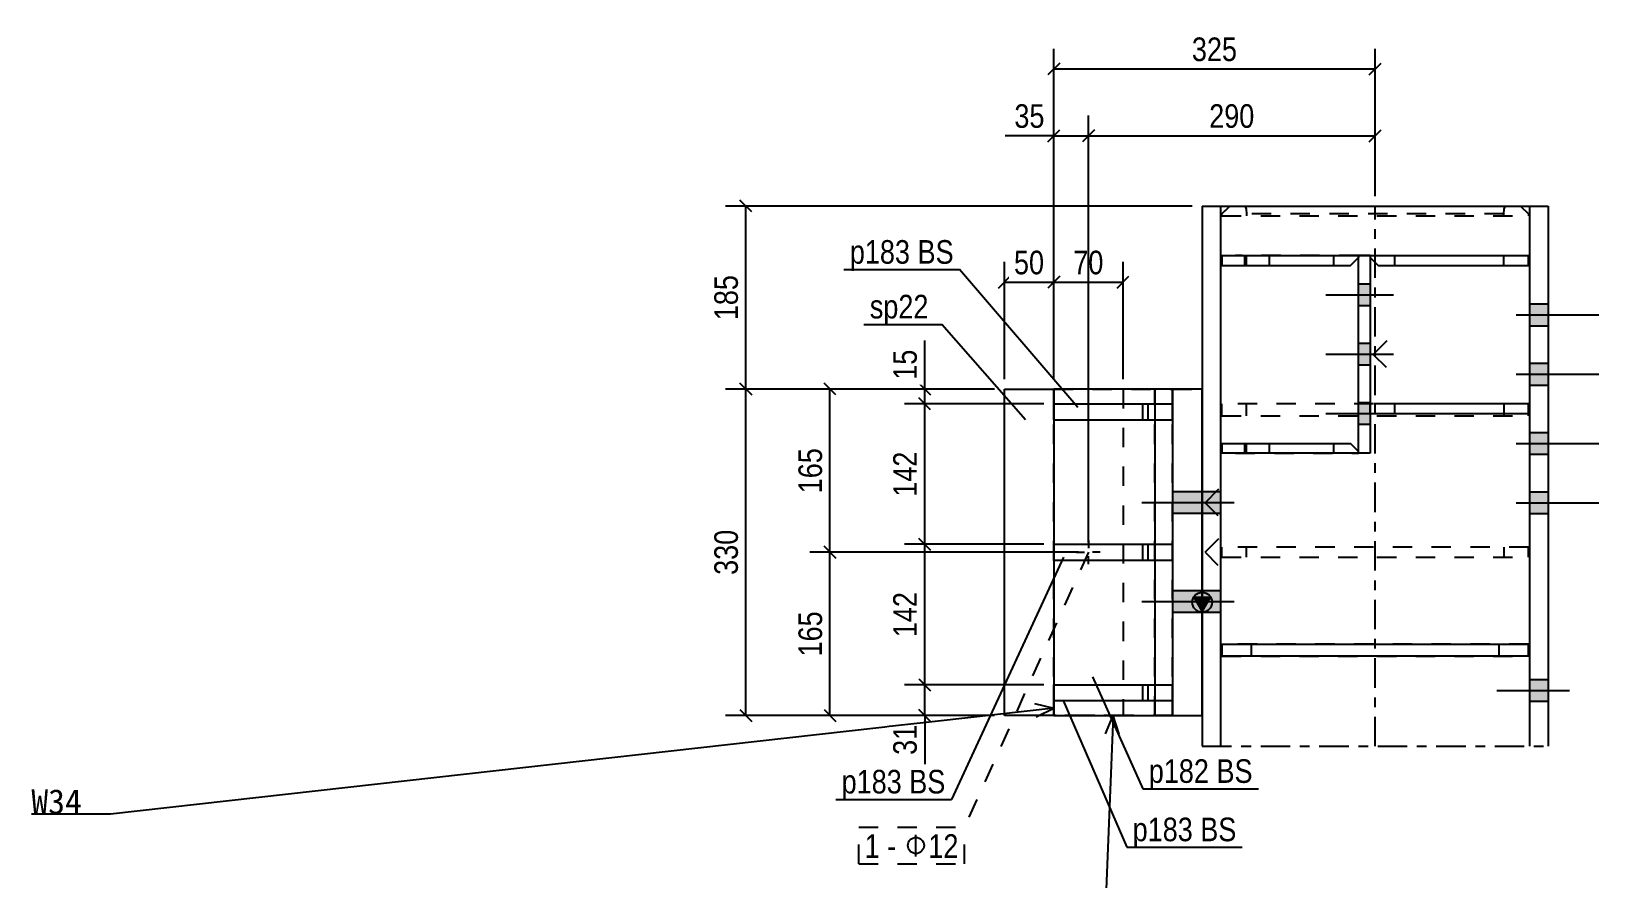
# Model space of a CAD drawing. Header units: millimetres. Extents: x -256 to 585, y -266 to 464.
# Drawn here: x 198.9 to 357.4, y -120.7 to -35 of the extents above; entities that cross this region are included whole.
import ezdxf

# ---------------------------------------------------------------- set-up
doc = ezdxf.new("R2010")
doc.units = ezdxf.units.MM
doc.linetypes.add('DXK_LINE_DOT2', pattern=[3.9198, 1.9599, -1.9599])
doc.linetypes.add('DXK_LINE_DOT3', pattern=[5.9187, 2.979, -0.9799, 0.9799, -0.9799])
doc.layers.add('WELD_LABELS', color=5, linetype='Continuous')
doc.styles.add('Arial Narrow', font='ARIALN.TTF', dxfattribs={"height": 0.2})

# ---------------------------------------------------------------- blocks, each defined once
blk = doc.blocks.new('Bolt-252070812-1784 - 1225')
at = {"linetype": 'Continuous'}
for points in [[(314.33, -81.61), (314.33, -83.81), (317.33, -83.81), (317.33, -81.61)], [(317.33, -81.61), (317.33, -83.81), (319.23, -83.81), (319.23, -81.61)], [(314.33, -91.61), (314.33, -93.81), (317.33, -93.81), (317.33, -91.61)], [(317.33, -91.61), (317.33, -93.81), (319.23, -93.81), (319.23, -91.61)]]:
    blk.add_hatch(color=3, dxfattribs=at).paths.add_polyline_path(points)
at = {"color": 3, "linetype": 'Continuous'}
for p, q in [((317.33, -81.61), (314.33, -81.61)), ((319.23, -81.61), (317.33, -81.61)), ((320.57, -82.71), (311.23, -82.71)), ((317.33, -83.81), (314.33, -83.81)), ((319.23, -83.81), (317.33, -83.81)), ((317.33, -91.61), (314.33, -91.61)), ((319.23, -91.61), (317.33, -91.61)), ((320.57, -92.71), (311.23, -92.71)), ((317.33, -93.81), (314.33, -93.81)), ((319.23, -93.81), (317.33, -93.81))]:
    blk.add_line(p, q, dxfattribs=at)
at = {"color": 3, "linetype": 'DXK_LINE_DOT2'}
for p, q in [((317.33, -81.61), (314.33, -81.61)), ((319.23, -81.61), (317.33, -81.61)), ((320.57, -82.71), (311.23, -82.71)), ((317.33, -83.81), (314.33, -83.81)), ((319.23, -83.81), (317.33, -83.81)), ((317.33, -91.61), (314.33, -91.61)), ((319.23, -91.61), (317.33, -91.61)), ((320.57, -92.71), (311.23, -92.71)), ((317.33, -93.81), (314.33, -93.81)), ((319.23, -93.81), (317.33, -93.81))]:
    blk.add_line(p, q, dxfattribs=at)
blk = doc.blocks.new('Part-252070812-1656 - 1225')
at = {"color": 7, "linetype": 'DXK_LINE_DOT2'}
for p, q in [((302.33, -104.21), (302.33, -71.21)), ((302.33, -71.21), (314.33, -71.21)), ((312.53, -104.21), (312.53, -71.21)), ((314.33, -104.21), (314.33, -71.21)), ((314.33, -104.21), (302.33, -104.21))]:
    blk.add_line(p, q, dxfattribs=at)
blk = doc.blocks.new('Bolt-252070812-1353 - 1225')
at = {"linetype": 'Continuous'}
for points in [[(350.43, -62.61), (350.43, -64.81), (352.33, -64.81), (352.33, -62.61)], [(350.43, -68.61), (350.43, -70.81), (352.33, -70.81), (352.33, -68.61)], [(350.43, -75.61), (350.43, -77.81), (352.33, -77.81), (352.33, -75.61)], [(350.43, -81.61), (350.43, -83.81), (352.33, -83.81), (352.33, -81.61)]]:
    blk.add_hatch(color=3, dxfattribs=at).paths.add_polyline_path(points)
at = {"color": 3, "linetype": 'Continuous'}
for p, q in [((350.43, -62.61), (352.33, -62.61)), ((349.09, -63.71), (357.43, -63.71)), ((350.43, -64.81), (352.33, -64.81)), ((349.09, -69.71), (357.43, -69.71)), ((350.43, -68.61), (352.33, -68.61)), ((350.43, -70.81), (352.33, -70.81)), ((350.43, -75.61), (352.33, -75.61)), ((349.09, -76.71), (357.43, -76.71)), ((350.43, -77.81), (352.33, -77.81)), ((350.43, -81.61), (352.33, -81.61)), ((349.09, -82.71), (357.43, -82.71)), ((350.43, -83.81), (352.33, -83.81))]:
    blk.add_line(p, q, dxfattribs=at)
blk = doc.blocks.new('Bolt-252070812-1273 - 1225')
at = {"linetype": 'Continuous'}
for points in [[(333.13, -60.61), (333.13, -62.81), (334.33, -62.81), (334.33, -60.61)], [(333.13, -60.61), (333.13, -62.81), (334.33, -62.81), (334.33, -60.61)], [(333.13, -66.61), (333.13, -68.81), (334.33, -68.81), (334.33, -66.61)], [(333.13, -66.61), (333.13, -68.81), (334.33, -68.81), (334.33, -66.61)], [(333.13, -72.61), (333.13, -74.81), (334.33, -74.81), (334.33, -72.61)], [(333.13, -72.61), (333.13, -74.81), (334.33, -74.81), (334.33, -72.61)]]:
    blk.add_hatch(color=3, dxfattribs=at).paths.add_polyline_path(points)
at = {"color": 3, "linetype": 'Continuous'}
for p, q in [((336.67, -61.71), (329.83, -61.71)), ((336.67, -61.71), (329.83, -61.71)), ((334.33, -60.61), (333.13, -60.61)), ((334.33, -60.61), (333.13, -60.61)), ((334.33, -62.81), (333.13, -62.81)), ((334.33, -62.81), (333.13, -62.81)), ((336.67, -67.71), (329.83, -67.71)), ((336.67, -67.71), (329.83, -67.71)), ((334.33, -66.61), (333.13, -66.61)), ((334.33, -66.61), (333.13, -66.61)), ((334.33, -68.81), (333.13, -68.81)), ((334.33, -68.81), (333.13, -68.81)), ((334.33, -72.61), (333.13, -72.61)), ((334.33, -72.61), (333.13, -72.61)), ((336.67, -73.71), (329.83, -73.71)), ((336.67, -73.71), (329.83, -73.71)), ((334.33, -74.81), (333.13, -74.81)), ((334.33, -74.81), (333.13, -74.81))]:
    blk.add_line(p, q, dxfattribs=at)
blk = doc.blocks.new('Bolt-252070812-1318 - 1225')
at = {"linetype": 'Continuous'}
blk.add_hatch(color=3, dxfattribs=at).paths.add_polyline_path([(350.43, -100.61), (350.43, -102.81), (352.33, -102.81), (352.33, -100.61)])
at = {"color": 3, "linetype": 'Continuous'}
for p, q in [((352.33, -100.61), (350.43, -100.61)), ((354.47, -101.71), (347.13, -101.71)), ((352.33, -102.81), (350.43, -102.81))]:
    blk.add_line(p, q, dxfattribs=at)
blk = doc.blocks.new('Bolt-252070812-1323 - 1225')
at = {"linetype": 'Continuous'}
blk.add_hatch(color=3, dxfattribs=at).paths.add_polyline_path([(350.43, -100.61), (350.43, -102.81), (352.33, -102.81), (352.33, -100.61)])
at = {"color": 3, "linetype": 'Continuous'}
for p, q in [((352.33, -100.61), (350.43, -100.61)), ((354.47, -101.71), (347.13, -101.71)), ((352.33, -102.81), (350.43, -102.81))]:
    blk.add_line(p, q, dxfattribs=at)
blk = doc.blocks.new('Bolt-252070812-1348 - 1225')
at = {"linetype": 'Continuous'}
for points in [[(350.43, -62.61), (350.43, -64.81), (352.33, -64.81), (352.33, -62.61)], [(350.43, -68.61), (350.43, -70.81), (352.33, -70.81), (352.33, -68.61)], [(350.43, -75.61), (350.43, -77.81), (352.33, -77.81), (352.33, -75.61)], [(350.43, -81.61), (350.43, -83.81), (352.33, -83.81), (352.33, -81.61)]]:
    blk.add_hatch(color=3, dxfattribs=at).paths.add_polyline_path(points)
at = {"color": 3, "linetype": 'Continuous'}
for p, q in [((350.43, -62.61), (352.33, -62.61)), ((349.09, -63.71), (357.43, -63.71)), ((350.43, -64.81), (352.33, -64.81)), ((349.09, -69.71), (357.43, -69.71)), ((350.43, -68.61), (352.33, -68.61)), ((350.43, -70.81), (352.33, -70.81)), ((350.43, -75.61), (352.33, -75.61)), ((349.09, -76.71), (357.43, -76.71)), ((350.43, -77.81), (352.33, -77.81)), ((350.43, -81.61), (352.33, -81.61)), ((349.09, -82.71), (357.43, -82.71)), ((350.43, -83.81), (352.33, -83.81))]:
    blk.add_line(p, q, dxfattribs=at)
blk = doc.blocks.new('Part-252070812-1557 - 1225')
at = {"color": 7, "linetype": 'DXK_LINE_DOT2'}
for p, q in [((319.33, -98.21), (319.33, -97.01)), ((319.33, -98.21), (319.33, -97.01)), ((319.33, -97.01), (319.33, -97.01)), ((350.33, -97.01), (319.33, -97.01)), ((319.33, -98.21), (319.33, -98.21)), ((319.33, -98.21), (350.33, -98.21)), ((322.33, -98.21), (322.33, -97.01)), ((347.33, -97.01), (347.33, -98.21)), ((350.33, -98.21), (350.33, -97.01))]:
    blk.add_line(p, q, dxfattribs=at)
blk = doc.blocks.new('Part-252070812-1380 - 1225')
at = {"color": 7, "linetype": 'DXK_LINE_DOT2'}
for p, q in [((319.33, -88.21), (319.33, -87.21)), ((319.33, -88.21), (319.33, -87.21)), ((319.33, -87.21), (319.33, -87.21)), ((350.33, -87.21), (319.33, -87.21)), ((319.33, -88.21), (319.33, -88.21)), ((319.33, -88.21), (350.33, -88.21)), ((321.83, -88.21), (321.83, -87.21)), ((347.83, -87.21), (347.83, -88.21)), ((350.33, -88.21), (350.33, -87.21))]:
    blk.add_line(p, q, dxfattribs=at)
blk = doc.blocks.new('Part-252070812-1375 - 1225')
at = {"color": 2, "linetype": 'Continuous'}
for p, q in [((319.33, -97.01), (319.33, -97.01)), ((319.33, -97.01), (350.33, -97.01)), ((319.33, -97.01), (319.33, -98.21)), ((319.33, -98.21), (319.33, -98.21)), ((350.33, -98.21), (319.33, -98.21)), ((350.33, -97.01), (350.33, -98.21))]:
    blk.add_line(p, q, dxfattribs=at)
at = {"color": 7, "linetype": 'DXK_LINE_DOT2'}
for p, q in [((319.33, -98.21), (319.33, -97.01)), ((322.33, -98.21), (322.33, -97.01)), ((347.33, -97.01), (347.33, -98.21))]:
    blk.add_line(p, q, dxfattribs=at)
blk = doc.blocks.new('Part-252070812-1579 - 1225')
at = {"color": 7, "linetype": 'DXK_LINE_DOT2'}
for p, q in [((319.33, -53.51), (320.13, -52.71)), ((319.81, -53.02), (319.33, -53.51)), ((319.33, -53.71), (319.33, -53.51)), ((319.33, -53.71), (319.33, -53.51)), ((319.33, -53.51), (319.33, -53.51)), ((319.33, -53.71), (319.33, -53.71)), ((319.33, -53.71), (350.33, -53.71)), ((320.13, -52.71), (349.53, -52.71)), ((321.68, -52.71), (321.78, -53.02)), ((321.78, -53.02), (321.83, -53.51)), ((347.83, -53.51), (321.83, -53.51)), ((321.83, -53.51), (321.83, -53.71)), ((347.83, -53.51), (347.87, -53.02)), ((347.83, -53.71), (347.83, -53.51)), ((347.87, -53.02), (347.97, -52.71)), ((349.53, -52.71), (350.33, -53.51)), ((350.33, -53.51), (350.33, -53.71))]:
    blk.add_line(p, q, dxfattribs=at)
blk = doc.blocks.new('Part-252070812-1712 - 1225')
at = {"linetype": 'Continuous'}
blk.add_hatch(color=2, dxfattribs=at).paths.add_polyline_path([(317.33, -93.67), (316.53, -92.27), (318.13, -92.27)])
at = {"color": 2, "linetype": 'Continuous'}
for p, q in [((317.33, -52.71), (352.33, -52.71)), ((317.33, -52.71), (317.33, -107.33)), ((319.23, -107.33), (319.23, -52.71)), ((350.43, -52.71), (350.43, -107.33)), ((352.33, -52.71), (352.33, -107.33)), ((317.33, -93.67), (316.53, -92.27)), ((316.53, -92.27), (318.13, -92.27)), ((318.13, -92.27), (317.33, -93.67))]:
    blk.add_line(p, q, dxfattribs=at)
at = {"color": 7, "linetype": 'DXK_LINE_DOT3'}
blk.add_line((334.83, -107.33), (334.83, -52.71), dxfattribs=at)
at = {"color": 2, "linetype": 'Continuous'}
blk.add_circle((317.33, -92.77), 1, dxfattribs=at)
blk = doc.blocks.new('Part-252070812-1584 - 1225')
at = {"color": 2, "linetype": 'Continuous'}
for p, q in [((319.32, -76.71), (332.33, -76.71)), ((319.32, -76.71), (319.32, -77.71)), ((321.63, -77.71), (321.63, -76.71)), ((324.13, -77.71), (324.13, -76.71)), ((333.13, -77.51), (332.33, -76.71)), ((332.33, -76.71), (332.33, -76.71)), ((333.13, -77.71), (333.13, -77.51)), ((333.13, -77.71), (319.32, -77.71)), ((333.13, -77.71), (333.13, -77.71))]:
    blk.add_line(p, q, dxfattribs=at)
at = {"color": 7, "linetype": 'DXK_LINE_DOT2'}
for p, q in [((321.63, -76.71), (332.33, -76.71)), ((321.82, -77.71), (321.82, -76.71)), ((324.13, -77.71), (324.13, -76.71)), ((330.63, -77.71), (330.63, -76.71)), ((332.64, -77.02), (332.33, -76.71)), ((333.13, -77.51), (332.64, -77.02)), ((333.13, -77.71), (333.13, -77.51)), ((333.13, -77.51), (333.13, -77.51)), ((320.71, -77.71), (333.13, -77.71))]:
    blk.add_line(p, q, dxfattribs=at)
blk = doc.blocks.new('Part-252070812-1606 - 1225')
at = {"color": 7, "linetype": 'DXK_LINE_DOT2'}
for p, q in [((334.33, -72.71), (334.33, -72.71)), ((336.67, -72.71), (334.33, -72.71)), ((334.33, -73.71), (334.33, -72.71)), ((334.33, -72.71), (334.33, -73.71)), ((336.83, -73.71), (336.83, -72.71)), ((347.83, -72.71), (347.83, -73.71)), ((334.33, -73.71), (334.33, -73.71)), ((336.67, -73.71), (334.33, -73.71))]:
    blk.add_line(p, q, dxfattribs=at)
at = {"color": 2, "linetype": 'Continuous'}
for p, q in [((350.33, -72.71), (336.67, -72.71)), ((350.33, -72.71), (350.33, -73.71)), ((350.33, -73.71), (336.67, -73.71))]:
    blk.add_line(p, q, dxfattribs=at)
blk = doc.blocks.new('Part-252070812-1611 - 1225')
at = {"color": 2, "linetype": 'Continuous'}
for p, q in [((334.33, -57.71), (333.13, -57.71)), ((333.13, -57.71), (333.13, -57.71)), ((333.13, -77.71), (333.13, -57.71)), ((334.33, -57.71), (334.33, -57.71)), ((334.33, -57.71), (334.33, -77.71)), ((334.63, -67.71), (336.03, -66.31)), ((334.63, -67.71), (335.93, -69.01)), ((334.33, -77.71), (333.13, -77.71))]:
    blk.add_line(p, q, dxfattribs=at)
at = {"color": 7, "linetype": 'DXK_LINE_DOT2'}
for p, q in [((333.13, -57.71), (334.33, -57.71)), ((334.33, -77.71), (333.13, -77.71))]:
    blk.add_line(p, q, dxfattribs=at)
blk = doc.blocks.new('Part-252070812-1612 - 1225')
at = {"color": 2, "linetype": 'Continuous'}
for p, q in [((314.33, -71.21), (314.33, -104.21)), ((317.33, -71.21), (314.33, -71.21)), ((317.33, -104.21), (317.33, -71.21)), ((317.63, -82.71), (319.03, -81.31)), ((317.63, -82.71), (318.93, -84.01)), ((317.63, -87.71), (319.03, -86.31)), ((317.63, -87.71), (318.93, -89.01)), ((314.33, -104.21), (317.33, -104.21))]:
    blk.add_line(p, q, dxfattribs=at)
at = {"color": 7, "linetype": 'DXK_LINE_DOT2'}
for p, q in [((314.33, -71.21), (317.33, -71.21)), ((314.33, -104.21), (317.33, -104.21))]:
    blk.add_line(p, q, dxfattribs=at)
blk = doc.blocks.new('Part-252070812-1698 - 1225')
at = {"color": 7, "linetype": 'DXK_LINE_DOT2'}
for p, q in [((302.33, -102.71), (302.33, -101.11)), ((302.33, -101.11), (314.33, -101.11)), ((311.33, -102.71), (311.33, -101.11)), ((311.83, -101.11), (311.83, -102.71)), ((314.33, -102.71), (314.33, -101.11)), ((302.33, -102.71), (314.33, -102.71))]:
    blk.add_line(p, q, dxfattribs=at)
blk = doc.blocks.new('Part-252070812-1634 - 1225')
at = {"color": 2, "linetype": 'Continuous'}
for p, q in [((297.33, -71.21), (302.33, -71.21)), ((297.33, -104.21), (297.33, -71.21)), ((302.33, -104.21), (297.33, -104.21))]:
    blk.add_line(p, q, dxfattribs=at)
at = {"color": 7, "linetype": 'DXK_LINE_DOT2'}
for p, q in [((302.33, -71.21), (309.33, -71.21)), ((309.33, -71.21), (309.33, -104.21)), ((309.33, -104.21), (302.33, -104.21))]:
    blk.add_line(p, q, dxfattribs=at)
blk = doc.blocks.new('Bolt-252070812-1789 - 1225')
at = {"color": 3, "linetype": 'Continuous'}
for p, q in [((317.33, -81.61), (314.33, -81.61)), ((319.23, -81.61), (317.33, -81.61)), ((320.5, -82.71), (311.23, -82.71)), ((317.33, -83.81), (314.33, -83.81)), ((319.23, -83.81), (317.33, -83.81))]:
    blk.add_line(p, q, dxfattribs=at)
at = {"color": 3, "linetype": 'DXK_LINE_DOT2'}
for p, q in [((317.33, -81.61), (314.33, -81.61)), ((319.23, -81.61), (317.33, -81.61)), ((320.5, -82.71), (311.23, -82.71)), ((317.33, -83.81), (314.33, -83.81)), ((319.23, -83.81), (317.33, -83.81))]:
    blk.add_line(p, q, dxfattribs=at)
blk = doc.blocks.new('Part-252070812-1661 - 1225')
at = {"color": 2, "linetype": 'Continuous'}
for p, q in [((314.33, -71.21), (302.33, -71.21)), ((302.33, -71.21), (302.33, -72.71)), ((312.53, -71.21), (312.53, -72.71)), ((302.33, -74.31), (302.33, -86.91)), ((312.53, -74.31), (312.53, -86.91)), ((302.33, -88.51), (302.33, -101.11)), ((312.53, -88.51), (312.53, -101.11)), ((302.33, -102.71), (302.33, -104.21)), ((312.53, -102.71), (312.53, -104.21)), ((302.33, -104.21), (314.33, -104.21))]:
    blk.add_line(p, q, dxfattribs=at)
at = {"color": 7, "linetype": 'DXK_LINE_DOT2'}
for p, q in [((314.33, -104.21), (314.33, -71.21)), ((302.33, -72.71), (302.33, -74.31)), ((312.53, -72.71), (312.53, -74.31)), ((302.33, -86.91), (302.33, -88.51)), ((312.53, -86.91), (312.53, -88.51)), ((302.33, -101.11), (302.33, -102.71)), ((312.53, -101.11), (312.53, -102.71))]:
    blk.add_line(p, q, dxfattribs=at)
blk = doc.blocks.new('Part-252070812-1683 - 1225')
at = {"color": 2, "linetype": 'Continuous'}
for p, q in [((302.33, -72.71), (314.33, -72.71)), ((302.33, -72.71), (302.33, -74.31)), ((311.83, -72.71), (311.83, -74.31)), ((302.33, -74.31), (314.33, -74.31))]:
    blk.add_line(p, q, dxfattribs=at)
at = {"color": 7, "linetype": 'DXK_LINE_DOT2'}
for p, q in [((311.33, -74.31), (311.33, -72.71)), ((314.33, -72.71), (314.33, -74.31))]:
    blk.add_line(p, q, dxfattribs=at)
blk = doc.blocks.new('Part-252070812-1688 - 1225')
at = {"color": 7, "linetype": 'DXK_LINE_DOT2'}
for p, q in [((302.33, -74.31), (302.33, -72.71)), ((302.33, -72.71), (314.33, -72.71)), ((311.33, -74.31), (311.33, -72.71)), ((311.83, -72.71), (311.83, -74.31)), ((314.33, -74.31), (314.33, -72.71)), ((302.33, -74.31), (314.33, -74.31))]:
    blk.add_line(p, q, dxfattribs=at)
blk = doc.blocks.new('Part-252070812-1693 - 1225')
at = {"color": 2, "linetype": 'Continuous'}
for p, q in [((302.33, -101.11), (314.33, -101.11)), ((302.33, -101.11), (302.33, -102.71)), ((311.83, -101.11), (311.83, -102.71)), ((302.33, -102.71), (314.33, -102.71))]:
    blk.add_line(p, q, dxfattribs=at)
at = {"color": 7, "linetype": 'DXK_LINE_DOT2'}
for p, q in [((311.33, -102.71), (311.33, -101.11)), ((314.33, -101.11), (314.33, -102.71))]:
    blk.add_line(p, q, dxfattribs=at)
blk = doc.blocks.new('Part-252070812-1699 - 1225')
at = {"color": 2, "linetype": 'Continuous'}
for p, q in [((334.33, -57.71), (350.33, -57.71)), ((334.33, -57.91), (335.13, -58.71)), ((350.33, -58.71), (350.33, -57.71)), ((335.13, -58.71), (350.33, -58.71))]:
    blk.add_line(p, q, dxfattribs=at)
at = {"color": 7, "linetype": 'DXK_LINE_DOT2'}
for p, q in [((334.33, -57.71), (334.33, -57.91)), ((334.33, -57.71), (334.33, -57.91)), ((334.33, -57.71), (334.33, -57.71)), ((334.33, -57.71), (334.33, -57.71)), ((334.33, -57.91), (334.33, -57.91)), ((334.81, -58.4), (334.33, -57.91)), ((336.83, -58.71), (336.83, -57.71)), ((347.83, -58.71), (347.83, -57.71)), ((335.13, -58.71), (335.28, -58.71))]:
    blk.add_line(p, q, dxfattribs=at)
blk = doc.blocks.new('Part-252070812-1700 - 1225')
at = {"color": 7, "linetype": 'DXK_LINE_DOT2'}
for p, q in [((319.33, -73.91), (319.33, -72.71)), ((319.33, -73.91), (319.33, -72.71)), ((319.33, -72.71), (319.33, -72.71)), ((350.33, -72.71), (319.33, -72.71)), ((321.83, -73.91), (321.83, -72.71)), ((347.83, -72.71), (347.83, -73.91)), ((350.33, -73.91), (350.33, -72.71)), ((319.33, -73.91), (319.33, -73.91)), ((319.33, -73.91), (350.33, -73.91))]:
    blk.add_line(p, q, dxfattribs=at)
blk = doc.blocks.new('Part-252070812-1701 - 1225')
at = {"color": 2, "linetype": 'Continuous'}
for p, q in [((319.32, -57.71), (333.13, -57.71)), ((319.32, -57.71), (319.32, -58.71)), ((321.63, -58.71), (321.63, -57.71)), ((324.13, -58.71), (324.13, -57.71)), ((332.33, -58.71), (333.13, -57.91)), ((333.13, -57.71), (333.13, -57.91)), ((333.13, -57.71), (333.13, -57.71)), ((333.13, -57.91), (333.13, -57.91)), ((319.32, -58.71), (332.33, -58.71)), ((324.13, -58.71), (324.13, -58.71)), ((332.33, -58.71), (332.33, -58.71))]:
    blk.add_line(p, q, dxfattribs=at)
at = {"color": 7, "linetype": 'DXK_LINE_DOT2'}
for p, q in [((333.13, -57.71), (320.71, -57.71)), ((321.82, -58.71), (321.82, -57.71)), ((324.13, -58.71), (324.13, -57.71)), ((330.63, -58.71), (330.63, -57.71)), ((332.33, -58.71), (333.13, -57.91)), ((333.13, -57.91), (333.13, -57.71)), ((320.71, -58.71), (332.33, -58.71))]:
    blk.add_line(p, q, dxfattribs=at)
blk = doc.blocks.new('Part-252070812-1706 - 1225')
at = {"color": 2, "linetype": 'Continuous'}
for p, q in [((302.33, -86.91), (314.33, -86.91)), ((302.33, -86.91), (302.33, -88.51)), ((311.83, -86.91), (311.83, -88.51)), ((302.33, -88.51), (314.33, -88.51))]:
    blk.add_line(p, q, dxfattribs=at)
at = {"color": 7, "linetype": 'DXK_LINE_DOT2'}
for p, q in [((311.33, -88.51), (311.33, -86.91)), ((314.33, -86.91), (314.33, -88.51))]:
    blk.add_line(p, q, dxfattribs=at)
blk = doc.blocks.new('Bolt-252070812-1824 - 1225')
at = {"color": 3, "linetype": 'Continuous'}
for p, q in [((305.83, -86.51), (305.83, -87.31)), ((304.63, -87.71), (305.42, -87.71)), ((305.83, -88.91), (305.83, -88.11)), ((307.03, -87.71), (306.23, -87.71))]:
    blk.add_line(p, q, dxfattribs=at)
blk = doc.blocks.new('Part-252070812-1711 - 1225')
at = {"color": 7, "linetype": 'DXK_LINE_DOT2'}
for p, q in [((302.33, -88.51), (302.33, -86.91)), ((302.33, -86.91), (314.33, -86.91)), ((311.33, -88.51), (311.33, -86.91)), ((311.83, -86.91), (311.83, -88.51)), ((314.33, -88.51), (314.33, -86.91)), ((302.33, -88.51), (314.33, -88.51))]:
    blk.add_line(p, q, dxfattribs=at)
blk = doc.blocks.new('Line-252070812-2005 - 1225')
at = {"color": 4, "linetype": 'DXK_LINE_DOT3'}
blk.add_line((317.33, -107.33), (352.33, -107.33), dxfattribs=at)
blk = doc.blocks.new('StraightDimension-252070812-1964 - 1225')
at = {"color": 7, "linetype": 'Continuous'}
for p, q in [((301.33, -72.71), (287.22, -72.71)), ((289.87, -73.31), (288.67, -72.11)), ((289.27, -86.91), (289.27, -72.71)), ((301.33, -86.91), (287.22, -86.91)), ((288.67, -86.31), (289.87, -87.51))]:
    blk.add_line(p, q, dxfattribs=at)
at = {"color": 0}
blk.add_wipeout([(288.97, -77.03), (285.47, -77.03), (285.47, -82.6), (288.97, -82.6)], dxfattribs=at)
at = {"color": 4, "style": 'Arial Narrow'}
blk.add_text('142', height=2.386, rotation=90.0002, dxfattribs=at).set_placement((288.47, -82.1))
blk = doc.blocks.new('StraightDimension-252070812-1997 - 1225')
at = {"color": 7, "linetype": 'Continuous'}
for p, q in [((271.78, -53.31), (270.58, -52.11)), ((316.33, -52.71), (269.13, -52.71)), ((271.18, -71.21), (271.18, -52.71)), ((296.33, -71.21), (269.13, -71.21)), ((270.58, -70.61), (271.78, -71.81))]:
    blk.add_line(p, q, dxfattribs=at)
at = {"color": 0}
blk.add_wipeout([(270.88, -59.18), (267.38, -59.18), (267.38, -64.75), (270.88, -64.75)], dxfattribs=at)
at = {"color": 4, "style": 'Arial Narrow'}
blk.add_text('185', height=2.386, rotation=90.0002, dxfattribs=at).set_placement((270.38, -64.25))
blk = doc.blocks.new('StraightDimension-252070812-1892 - 1225')
at = {"color": 7, "linetype": 'Continuous'}
for p, q in [((302.33, -70.21), (302.33, -58.36)), ((309.33, -70.21), (309.33, -58.36)), ((302.93, -59.81), (301.73, -61.01)), ((308.73, -61.01), (309.93, -59.81)), ((302.33, -60.41), (309.33, -60.41))]:
    blk.add_line(p, q, dxfattribs=at)
at = {"color": 0}
blk.add_wipeout([(307.85, -60.11), (307.85, -56.61), (303.8, -56.61), (303.8, -60.11)], dxfattribs=at)
at = {"color": 4, "style": 'Arial Narrow'}
blk.add_text('70', height=2.386, dxfattribs=at).set_placement((304.3, -59.61))
blk = doc.blocks.new('StraightDimension-252070812-1950 - 1225')
at = {"color": 7, "linetype": 'Continuous'}
for p, q in [((301.33, -86.91), (287.22, -86.91)), ((289.87, -87.51), (288.67, -86.31)), ((289.27, -101.11), (289.27, -86.91)), ((301.33, -101.11), (287.22, -101.11)), ((288.67, -100.51), (289.87, -101.71))]:
    blk.add_line(p, q, dxfattribs=at)
at = {"color": 0}
blk.add_wipeout([(288.97, -91.23), (285.47, -91.23), (285.47, -96.8), (288.97, -96.8)], dxfattribs=at)
at = {"color": 4, "style": 'Arial Narrow'}
blk.add_text('142', height=2.386, rotation=90.0002, dxfattribs=at).set_placement((288.47, -96.3))
blk = doc.blocks.new('StraightDimension-252070812-1905 - 1225')
at = {"color": 7, "linetype": 'Continuous'}
for p, q in [((280.29, -88.31), (279.09, -87.11)), ((304.83, -87.71), (277.64, -87.71)), ((279.69, -104.21), (279.69, -87.71)), ((296.33, -104.21), (277.64, -104.21)), ((279.09, -103.61), (280.29, -104.81))]:
    blk.add_line(p, q, dxfattribs=at)
at = {"color": 0}
blk.add_wipeout([(279.39, -93.18), (275.89, -93.18), (275.89, -98.75), (279.39, -98.75)], dxfattribs=at)
at = {"color": 4, "style": 'Arial Narrow'}
blk.add_text('165', height=2.386, rotation=90.0002, dxfattribs=at).set_placement((278.89, -98.25))
blk = doc.blocks.new('StraightDimension-252070812-1978 - 1225')
at = {"color": 7, "linetype": 'Continuous'}
for p, q in [((296.33, -71.21), (287.22, -71.21)), ((288.67, -70.61), (289.87, -71.81)), ((289.27, -72.71), (289.27, -71.21)), ((301.33, -72.71), (287.22, -72.71)), ((289.87, -73.31), (288.67, -72.11))]:
    blk.add_line(p, q, dxfattribs=at)
at = {"color": 0}
blk.add_wipeout([(288.97, -66.73), (285.47, -66.73), (285.47, -70.77), (288.97, -70.77)], dxfattribs=at)
at = {"color": 7, "linetype": 'Continuous'}
blk.add_line((289.27, -71.21), (289.27, -66.29), dxfattribs=at)
blk.add_line((289.27, -71.21), (289.27, -66.29), dxfattribs=at)
at = {"color": 4, "style": 'Arial Narrow'}
blk.add_text('15', height=2.386, rotation=90.0002, dxfattribs=at).set_placement((288.47, -70.27))
blk = doc.blocks.new('StraightDimension-252070812-1850 - 1225')
at = {"color": 7, "linetype": 'Continuous'}
for p, q in [((302.33, -70.21), (302.33, -43.55)), ((305.83, -86.71), (305.83, -43.55)), ((301.73, -46.2), (302.93, -45)), ((302.33, -45.6), (305.83, -45.6)), ((306.43, -45), (305.23, -46.2))]:
    blk.add_line(p, q, dxfattribs=at)
at = {"color": 0}
blk.add_wipeout([(301.89, -45.3), (301.89, -41.8), (297.84, -41.8), (297.84, -45.3)], dxfattribs=at)
at = {"color": 7, "linetype": 'Continuous'}
blk.add_line((302.33, -45.6), (297.4, -45.6), dxfattribs=at)
blk.add_line((302.33, -45.6), (297.4, -45.6), dxfattribs=at)
at = {"color": 4, "style": 'Arial Narrow'}
blk.add_text('35', height=2.386, dxfattribs=at).set_placement((298.34, -44.8))
blk = doc.blocks.new('StraightDimension-252070812-1872 - 1225')
at = {"color": 7, "linetype": 'Continuous'}
for p, q in [((305.83, -86.71), (305.83, -43.55)), ((334.83, -51.71), (334.83, -43.55)), ((306.43, -45), (305.23, -46.2)), ((305.83, -45.6), (334.83, -45.6)), ((334.23, -46.2), (335.43, -45))]:
    blk.add_line(p, q, dxfattribs=at)
at = {"color": 0}
blk.add_wipeout([(323.11, -45.3), (323.11, -41.8), (317.54, -41.8), (317.54, -45.3)], dxfattribs=at)
at = {"color": 4, "style": 'Arial Narrow'}
blk.add_text('290', height=2.386, dxfattribs=at).set_placement((318.04, -44.8))
blk = doc.blocks.new('StraightDimension-252070812-1887 - 1225')
at = {"color": 7, "linetype": 'Continuous'}
for p, q in [((297.33, -70.21), (297.33, -58.36)), ((302.33, -70.21), (302.33, -58.36)), ((296.73, -61.01), (297.93, -59.81)), ((302.93, -59.81), (301.73, -61.01)), ((297.33, -60.41), (302.33, -60.41))]:
    blk.add_line(p, q, dxfattribs=at)
at = {"color": 0}
blk.add_wipeout([(301.85, -60.11), (301.85, -56.61), (297.8, -56.61), (297.8, -60.11)], dxfattribs=at)
at = {"color": 4, "style": 'Arial Narrow'}
blk.add_text('50', height=2.386, dxfattribs=at).set_placement((298.3, -59.61))
blk = doc.blocks.new('StraightDimension-252070812-1898 - 1225')
at = {"color": 7, "linetype": 'Continuous'}
for p, q in [((302.33, -70.21), (302.33, -36.8)), ((334.83, -51.71), (334.83, -36.8)), ((302.93, -38.25), (301.73, -39.45)), ((302.33, -38.85), (334.83, -38.85)), ((334.23, -39.45), (335.43, -38.25))]:
    blk.add_line(p, q, dxfattribs=at)
at = {"color": 0}
blk.add_wipeout([(321.36, -38.55), (321.36, -35.05), (315.79, -35.05), (315.79, -38.55)], dxfattribs=at)
at = {"color": 4, "style": 'Arial Narrow'}
blk.add_text('325', height=2.386, dxfattribs=at).set_placement((316.29, -38.05))
blk = doc.blocks.new('StraightDimension-252070812-1921 - 1225')
at = {"color": 7, "linetype": 'Continuous'}
for p, q in [((296.33, -71.21), (277.64, -71.21)), ((280.29, -71.81), (279.09, -70.61)), ((279.69, -87.71), (279.69, -71.21)), ((279.09, -87.11), (280.29, -88.31)), ((304.83, -87.71), (277.64, -87.71))]:
    blk.add_line(p, q, dxfattribs=at)
at = {"color": 0}
blk.add_wipeout([(279.39, -76.68), (275.89, -76.68), (275.89, -82.25), (279.39, -82.25)], dxfattribs=at)
at = {"color": 4, "style": 'Arial Narrow'}
blk.add_text('165', height=2.386, rotation=90.0002, dxfattribs=at).set_placement((278.89, -81.75))
blk = doc.blocks.new('StraightDimension-252070812-1935 - 1225')
at = {"color": 7, "linetype": 'Continuous'}
for p, q in [((301.33, -101.11), (287.22, -101.11)), ((288.67, -100.51), (289.87, -101.71)), ((289.27, -104.21), (289.27, -101.11)), ((296.33, -104.21), (287.22, -104.21)), ((289.87, -104.81), (288.67, -103.61))]:
    blk.add_line(p, q, dxfattribs=at)
at = {"color": 0}
blk.add_wipeout([(288.97, -104.65), (285.47, -104.65), (285.47, -108.7), (288.97, -108.7)], dxfattribs=at)
at = {"color": 7, "linetype": 'Continuous'}
blk.add_line((289.27, -104.21), (289.27, -109.13), dxfattribs=at)
blk.add_line((289.27, -104.21), (289.27, -109.13), dxfattribs=at)
at = {"color": 4, "style": 'Arial Narrow'}
blk.add_text('31', height=2.386, rotation=90.0002, dxfattribs=at).set_placement((288.47, -108.2))
blk = doc.blocks.new('StraightDimension-252070812-1988 - 1225')
at = {"color": 7, "linetype": 'Continuous'}
for p, q in [((296.33, -71.21), (269.13, -71.21)), ((271.78, -71.81), (270.58, -70.61)), ((271.18, -104.21), (271.18, -71.21)), ((296.33, -104.21), (269.13, -104.21)), ((270.58, -103.61), (271.78, -104.81))]:
    blk.add_line(p, q, dxfattribs=at)
at = {"color": 0}
blk.add_wipeout([(270.88, -84.93), (267.38, -84.93), (267.38, -90.5), (270.88, -90.5)], dxfattribs=at)
at = {"color": 4, "style": 'Arial Narrow'}
blk.add_text('330', height=2.386, rotation=90.0002, dxfattribs=at).set_placement((270.38, -90))
blk = doc.blocks.new('Mark-252070812-1820 - 1225')
at = {"color": 0}
blk.add_wipeout([(284.72, -118.61), (284.72, -116.11), (283.2, -116.11), (283.2, -118.61)], dxfattribs=at)
blk.add_wipeout([(284.72, -118.61), (284.72, -116.11), (283.2, -116.11), (283.2, -118.61)], dxfattribs=at)
at = {"color": 7, "linetype": 'DXK_LINE_DOT2'}
blk.add_line((282.6, -119.21), (282.6, -115.51), dxfattribs=at)
at = {"color": 3, "style": 'Arial Narrow'}
blk.add_text('1', height=2.39, dxfattribs=at).set_placement((283.2, -118.61))
at = {"color": 0}
blk.add_wipeout([(286.39, -118.61), (286.39, -116.11), (285.47, -116.11), (285.47, -118.61)], dxfattribs=at)
blk.add_wipeout([(286.39, -118.61), (286.39, -116.11), (285.47, -116.11), (285.47, -118.61)], dxfattribs=at)
at = {"color": 3, "style": 'Arial Narrow'}
blk.add_text('-', height=2.39, dxfattribs=at).set_placement((285.47, -118.61))
at = {"color": 0}
blk.add_wipeout([(289.64, -118.61), (289.64, -116.11), (287.14, -116.11), (287.14, -118.61)], dxfattribs=at)
at = {"color": 3, "linetype": 'Continuous'}
blk.add_line((288.39, -118.49), (288.39, -116.3), dxfattribs=at)
at = {"color": 0}
blk.add_wipeout([(292.68, -118.61), (292.68, -116.11), (289.64, -116.11), (289.64, -118.61)], dxfattribs=at)
blk.add_wipeout([(292.68, -118.61), (292.68, -116.11), (289.64, -116.11), (289.64, -118.61)], dxfattribs=at)
at = {"color": 7, "linetype": 'DXK_LINE_DOT2'}
for p, q in [((305.83, -87.71), (293.28, -115.51)), ((282.6, -115.51), (293.28, -115.51)), ((293.28, -119.21), (293.28, -115.51)), ((282.6, -119.21), (293.28, -119.21))]:
    blk.add_line(p, q, dxfattribs=at)
at = {"color": 3, "linetype": 'Continuous'}
blk.add_circle((288.39, -117.36), 0.812, dxfattribs=at)
at = {"color": 3, "style": 'Arial Narrow'}
blk.add_text('12', height=2.386, dxfattribs=at).set_placement((289.64, -118.61))
blk = doc.blocks.new('MarkSet-252070812-2232 - 1225')
at = {"color": 0}
blk.add_wipeout([(286.96, -112.1), (286.96, -109.6), (280.87, -109.6), (280.87, -112.1)], dxfattribs=at)
blk.add_wipeout([(286.96, -112.1), (286.96, -109.6), (280.87, -109.6), (280.87, -112.1)], dxfattribs=at)
at = {"color": 3, "style": 'Arial Narrow'}
blk.add_text('p183', height=2.386, dxfattribs=at).set_placement((280.87, -112.1))
at = {"color": 0}
blk.add_wipeout([(291.37, -112.1), (291.37, -109.6), (287.71, -109.6), (287.71, -112.1)], dxfattribs=at)
blk.add_wipeout([(291.37, -112.1), (291.37, -109.6), (287.71, -109.6), (287.71, -112.1)], dxfattribs=at)
at = {"color": 7, "linetype": 'Continuous'}
for p in [(303.31, -88.2), (280.27, -112.7)]:
    blk.add_line(p, (291.97, -112.7), dxfattribs=at)
at = {"color": 3, "style": 'Arial Narrow'}
blk.add_text('BS', height=2.386, dxfattribs=at).set_placement((287.71, -112.1))
blk = doc.blocks.new('MarkSet-252070812-2238 - 1225')
at = {"color": 0}
blk.add_wipeout([(316.39, -116.93), (316.39, -114.43), (310.3, -114.43), (310.3, -116.93)], dxfattribs=at)
blk.add_wipeout([(316.39, -116.93), (316.39, -114.43), (310.3, -114.43), (310.3, -116.93)], dxfattribs=at)
at = {"color": 7, "linetype": 'Continuous'}
blk.add_line((303.29, -102.71), (309.7, -117.53), dxfattribs=at)
at = {"color": 3, "style": 'Arial Narrow'}
blk.add_text('p183', height=2.386, dxfattribs=at).set_placement((310.3, -116.93))
at = {"color": 0}
blk.add_wipeout([(320.79, -116.93), (320.79, -114.43), (317.14, -114.43), (317.14, -116.93)], dxfattribs=at)
blk.add_wipeout([(320.79, -116.93), (320.79, -114.43), (317.14, -114.43), (317.14, -116.93)], dxfattribs=at)
at = {"color": 7, "linetype": 'Continuous'}
blk.add_line((309.7, -117.53), (321.39, -117.53), dxfattribs=at)
at = {"color": 3, "style": 'Arial Narrow'}
blk.add_text('BS', height=2.386, dxfattribs=at).set_placement((317.14, -116.93))
blk = doc.blocks.new('Mark-252070812-1630 - 1225')
at = {"color": 7, "linetype": 'Continuous'}
blk.add_line((299.47, -74.31), (291.01, -64.67), dxfattribs=at)
at = {"color": 0}
blk.add_wipeout([(289.66, -64.07), (289.66, -61.57), (283.72, -61.57), (283.72, -64.07)], dxfattribs=at)
blk.add_wipeout([(289.66, -64.07), (289.66, -61.57), (283.72, -61.57), (283.72, -64.07)], dxfattribs=at)
at = {"color": 7, "linetype": 'Continuous'}
blk.add_line((283.12, -64.67), (291.01, -64.67), dxfattribs=at)
at = {"color": 3, "style": 'Arial Narrow'}
blk.add_text('sp22', height=2.386, dxfattribs=at).set_placement((283.72, -64.07))
blk = doc.blocks.new('MarkSet-252070812-2209 - 1225')
at = {"color": 0}
blk.add_wipeout([(318.03, -111.03), (318.03, -108.53), (311.93, -108.53), (311.93, -111.03)], dxfattribs=at)
blk.add_wipeout([(318.03, -111.03), (318.03, -108.53), (311.93, -108.53), (311.93, -111.03)], dxfattribs=at)
at = {"color": 7, "linetype": 'Continuous'}
blk.add_line((306.25, -100.32), (311.33, -111.63), dxfattribs=at)
at = {"color": 3, "style": 'Arial Narrow'}
blk.add_text('p182', height=2.386, dxfattribs=at).set_placement((311.93, -111.03))
at = {"color": 0}
blk.add_wipeout([(322.43, -111.03), (322.43, -108.53), (318.78, -108.53), (318.78, -111.03)], dxfattribs=at)
blk.add_wipeout([(322.43, -111.03), (322.43, -108.53), (318.78, -108.53), (318.78, -111.03)], dxfattribs=at)
at = {"color": 7, "linetype": 'Continuous'}
blk.add_line((311.33, -111.63), (323.03, -111.63), dxfattribs=at)
at = {"color": 3, "style": 'Arial Narrow'}
blk.add_text('BS', height=2.386, dxfattribs=at).set_placement((318.78, -111.03))
blk = doc.blocks.new('MarkSet-252070812-2244 - 1225')
at = {"color": 0}
blk.add_wipeout([(287.8, -58.54), (287.8, -56.04), (281.7, -56.04), (281.7, -58.54)], dxfattribs=at)
blk.add_wipeout([(287.8, -58.54), (287.8, -56.04), (281.7, -56.04), (281.7, -58.54)], dxfattribs=at)
at = {"color": 3, "style": 'Arial Narrow'}
blk.add_text('p183', height=2.386, dxfattribs=at).set_placement((281.7, -58.54))
at = {"color": 0}
blk.add_wipeout([(292.2, -58.54), (292.2, -56.04), (288.55, -56.04), (288.55, -58.54)], dxfattribs=at)
blk.add_wipeout([(292.2, -58.54), (292.2, -56.04), (288.55, -56.04), (288.55, -58.54)], dxfattribs=at)
at = {"color": 7, "linetype": 'Continuous'}
for p in [(281.1, -59.14), (304.75, -73.06)]:
    blk.add_line(p, (292.8, -59.14), dxfattribs=at)
at = {"color": 3, "style": 'Arial Narrow'}
blk.add_text('BS', height=2.386, dxfattribs=at).set_placement((288.55, -58.54))

msp = doc.modelspace()

# ---------------------------------------------------------------- linework, layer by layer
at = {"layer": 'WELD_LABELS', "color": 5}
msp.add_line((206.93, -114.21), (198.93, -114.21), dxfattribs=at)

# ---------------------------------------------------------------- block references
for name in ['Part-252070812-1712 - 1225', 'Part-252070812-1579 - 1225', 'Part-252070812-1701 - 1225', 'Part-252070812-1611 - 1225', 'Part-252070812-1699 - 1225', 'Bolt-252070812-1273 - 1225', 'Bolt-252070812-1353 - 1225', 'Bolt-252070812-1348 - 1225', 'Part-252070812-1634 - 1225', 'Part-252070812-1656 - 1225', 'Part-252070812-1661 - 1225', 'Part-252070812-1612 - 1225', 'Part-252070812-1683 - 1225', 'Part-252070812-1688 - 1225', 'Part-252070812-1700 - 1225', 'Part-252070812-1606 - 1225', 'Part-252070812-1584 - 1225', 'Bolt-252070812-1784 - 1225', 'Bolt-252070812-1789 - 1225', 'Part-252070812-1706 - 1225', 'Part-252070812-1711 - 1225', 'Bolt-252070812-1824 - 1225', 'Part-252070812-1380 - 1225', 'Part-252070812-1557 - 1225', 'Part-252070812-1375 - 1225', 'Part-252070812-1698 - 1225', 'Part-252070812-1693 - 1225', 'Bolt-252070812-1318 - 1225', 'Bolt-252070812-1323 - 1225', 'Line-252070812-2005 - 1225']:
    msp.add_blockref(name, (0, 0))

# ---------------------------------------------------------------- texts
at = {"layer": 'WELD_LABELS', "color": 5, "insert": (198.93, -114.21), "char_height": 2.5, "attachment_point": 7}
msp.add_mtext('W34', dxfattribs=at)

# ---------------------------------------------------------------- next in the draw order: block references
msp.add_blockref('StraightDimension-252070812-1964 - 1225', (0, 0))

# ---------------------------------------------------------------- next in the draw order: block references
for name in ['StraightDimension-252070812-1997 - 1225', 'StraightDimension-252070812-1950 - 1225']:
    msp.add_blockref(name, (0, 0))

# ---------------------------------------------------------------- next in the draw order: block references
for name in ['StraightDimension-252070812-1892 - 1225', 'StraightDimension-252070812-1905 - 1225']:
    msp.add_blockref(name, (0, 0))

# ---------------------------------------------------------------- next in the draw order: block references
for name in ['StraightDimension-252070812-1978 - 1225', 'StraightDimension-252070812-1935 - 1225']:
    msp.add_blockref(name, (0, 0))

# ---------------------------------------------------------------- next in the draw order: block references
msp.add_blockref('StraightDimension-252070812-1850 - 1225', (0, 0))

# ---------------------------------------------------------------- next in the draw order: block references
for name in ['StraightDimension-252070812-1872 - 1225', 'StraightDimension-252070812-1887 - 1225']:
    msp.add_blockref(name, (0, 0))

# ---------------------------------------------------------------- next in the draw order: block references
msp.add_blockref('StraightDimension-252070812-1898 - 1225', (0, 0))

# ---------------------------------------------------------------- next in the draw order: block references
msp.add_blockref('StraightDimension-252070812-1921 - 1225', (0, 0))

# ---------------------------------------------------------------- next in the draw order: block references
msp.add_blockref('StraightDimension-252070812-1988 - 1225', (0, 0))

# ---------------------------------------------------------------- next in the draw order: block references
for name in ['Mark-252070812-1630 - 1225', 'Mark-252070812-1820 - 1225']:
    msp.add_blockref(name, (0, 0))

# ---------------------------------------------------------------- next in the draw order: block references
for name in ['MarkSet-252070812-2244 - 1225', 'MarkSet-252070812-2232 - 1225']:
    msp.add_blockref(name, (0, 0))

# ---------------------------------------------------------------- next in the draw order: linework, layer by layer
at = {"layer": 'WELD_LABELS', "color": 5}
for p, q in [((300.38, -102.99), (302.33, -103.46)), ((302.33, -103.46), (206.93, -114.21)), ((300.54, -104.35), (302.33, -103.46))]:
    msp.add_line(p, q, dxfattribs=at)

# ---------------------------------------------------------------- next in the draw order: block references
msp.add_blockref('MarkSet-252070812-2238 - 1225', (0, 0))

# ---------------------------------------------------------------- next in the draw order: block references
msp.add_blockref('MarkSet-252070812-2209 - 1225', (0, 0))

# ---------------------------------------------------------------- next in the draw order: linework, layer by layer
for p, q in [((308.33, -104.21), (307.28, -130.19)), ((307.56, -106.06), (308.33, -104.21)), ((308.94, -106.12), (308.33, -104.21))]:
    msp.add_line(p, q, dxfattribs=at)

doc.saveas('drawing.dxf')
